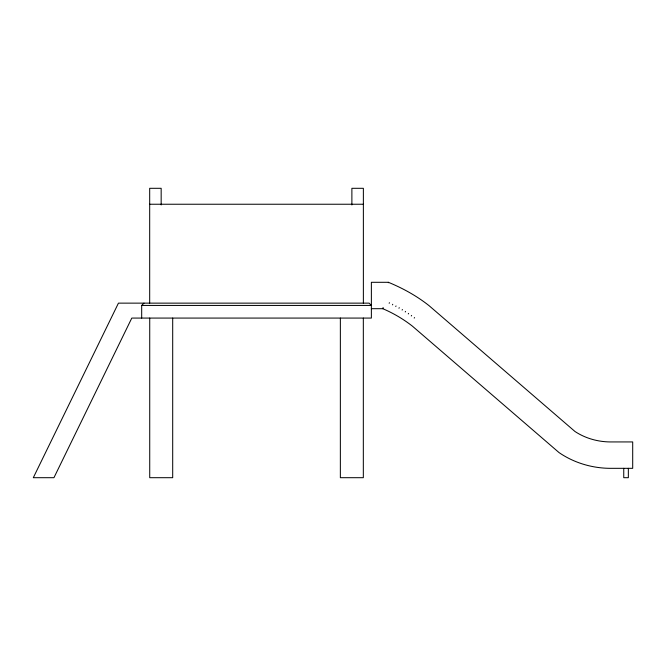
<?xml version="1.0" encoding="UTF-8"?>
<svg xmlns="http://www.w3.org/2000/svg" width="666" height="666" viewBox="0 0 666 666"><rect width="100%" height="100%" fill="white"/><g stroke="black" fill="none" stroke-linecap="round" stroke-linejoin="round"><path stroke-width="1" d="M383.108 307.492L382.85 308.691L371.37 308.691M388.353 282.75L388.445 282.317C402.922 288.295 416.774 295.929 429.07 305.677L574.991 431.501C585.239 438.253 597.494 441.741 609.731 441.933L632.7 441.933L632.7 468.323L609.348 468.323C591.525 468.056 573.726 462.687 559.015 452.564L412.437 326.173A132.484 132.484 0 0 0 382.842 308.716M389.169 303.288L389.435 302.705M392.482 304.861L392.757 304.287M395.746 306.518L396.037 305.952M398.959 308.25L399.267 307.692M402.122 310.065L402.447 309.515M405.228 311.954L405.569 311.413M408.283 313.927L408.633 313.395M411.272 315.967L411.638 315.443M414.202 318.082L414.585 317.574M141.683 318.073L141.683 305.436L143.981 303.138M149.684 204.237L363.37 204.237M388.445 282.301L371.37 282.301L371.37 318.073L131.801 318.073L53.946 477.697L33.3 477.697L118.44 303.138L369.072 303.138L371.37 305.436L141.683 305.436M628.346 468.323L628.346 477.697L623.751 477.697L623.751 468.323M363.37 303.138L363.37 188.303L351.881 188.303L351.881 204.945M363.328 318.073L363.328 477.697L340.359 477.697L340.359 318.073M172.694 318.073L172.694 477.697L149.725 477.697L149.725 318.073M161.164 204.945L161.164 188.303L149.684 188.303L149.684 303.138"/></g></svg>
